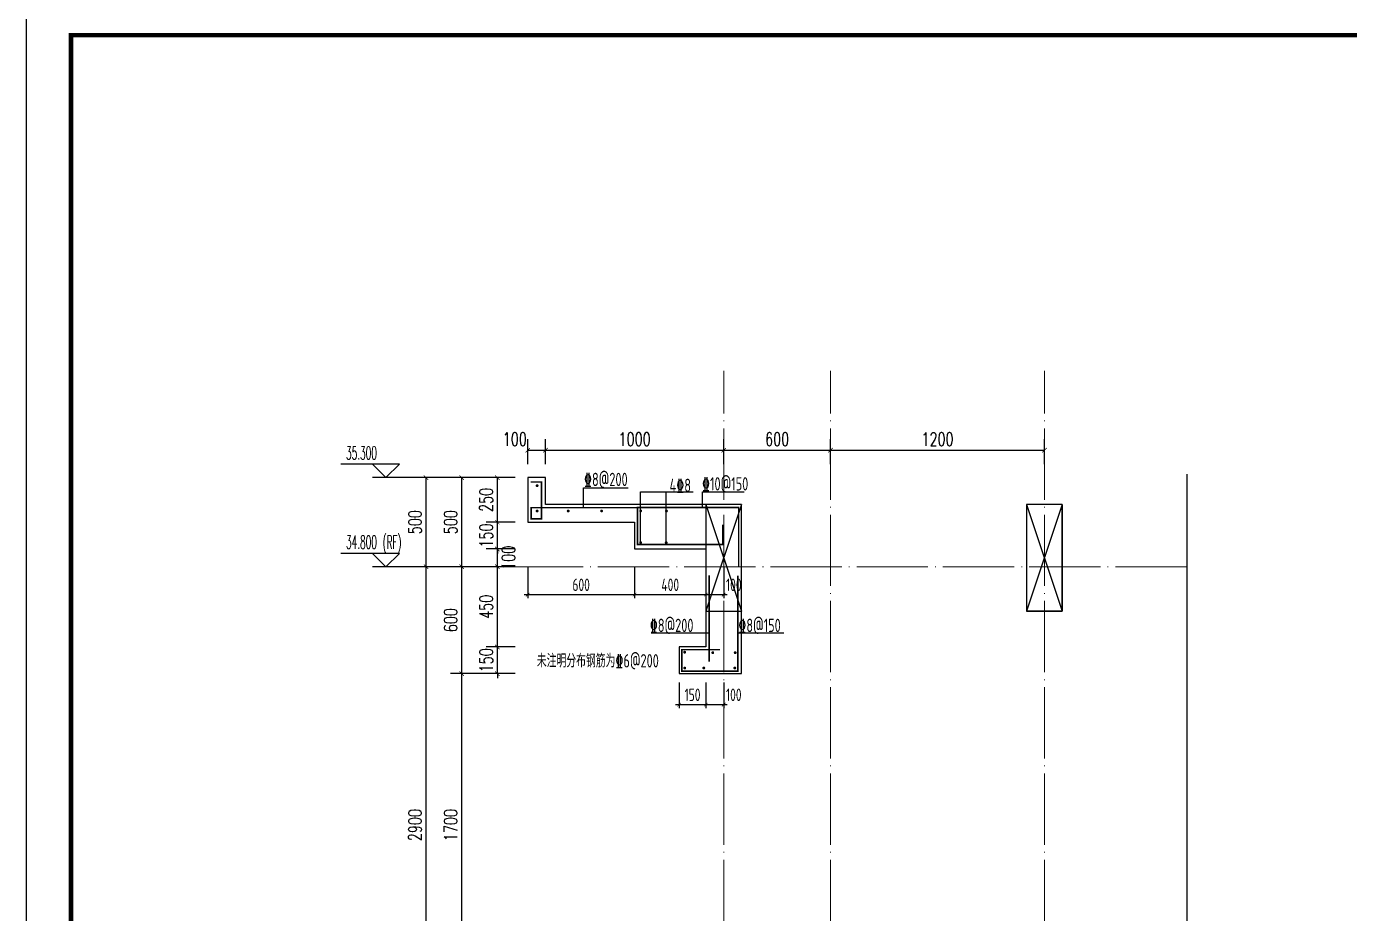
# Model space of a CAD drawing. Extents: x -461650 to 361314, y 245336 to 769729.
# Drawn here: x 254754 to 262179, y 675577 to 680555 of the extents above; entities that cross this region are included whole.
import ezdxf

# ---------------------------------------------------------------- set-up
doc = ezdxf.new("R2010")
doc.units = 0
doc.header["$LTSCALE"] = 1000
doc.linetypes.add('DOTE', pattern=[2.42, 2, -0.2, 0.02, -0.2])
doc.layers.get('0').update_dxf_attribs({"linetype": 'CONTINUOUS'})
doc.layers.get('DEFPOINTS').update_dxf_attribs({"linetype": 'CONTINUOUS'})
for name, color, linetype in [('DIM', 2, 'CONTINUOUS'), ('DIM_ELEV', 3, 'CONTINUOUS'), ('DIM_SYMB', 3, 'CONTINUOUS'), ('PUB_DIM', 3, 'CONTINUOUS'), ('PUB_TEXT', 2, 'CONTINUOUS'), ('REIN', 6, 'CONTINUOUS'), ('S-大样-砼线', 7, 'CONTINUOUS'), ('S-引出线', 40, 'CONTINUOUS'), ('TEXT', 2, 'CONTINUOUS'), ('WALL', 5, 'CONTINUOUS'), ('yichutu', 7, 'CONTINUOUS'), ('看线', 251, 'CONTINUOUS')]:
    doc.layers.add(name, color=color, linetype=linetype)
doc.layers.add('DOTE', color=19, linetype='DOTE', lineweight=9)
doc.layers.add('图框', color=9, linetype='CONTINUOUS', lineweight=18)
doc.styles.add('_TCH_DIM', font='SIMPLEX.shx', dxfattribs={"width": 0.7, "bigfont": 'GBCBIG.shx'})
doc.styles.add('_TCH_DIM_T3', font='SIMPLEX', dxfattribs={"width": 0.705882, "bigfont": 'GBCBIG'})
doc.styles.add('TSSD_DIMENSION', font='Tssdeng.shx', dxfattribs={"width": 0.7, "bigfont": 'tssdchn.shx'})
doc.styles.add('TSSD_REIN', font='tssdeng.shx', dxfattribs={"width": 0.7, "height": 300, "bigfont": 'tssdchn.shx'})
doc.dimstyles.new('_TCH_ARCH&&25', dxfattribs={"dimtxt": 74.375, "dimasz": 25, "dimexe": 62.5, "dimexo": 75, "dimgap": 25, "dimtad": 1, "dimdec": 0, "dimzin": 0, "dimdsep": 46, "dimtxsty": '_TCH_DIM_T3', "dimblk": 'ARCHTICK', "dimcen": 0.09, "dimclrt": 7, "dimazin": 0, "dimtfac": 1, "dimtdec": 0, "dimtix": 1, "dimtmove": 2, "dimatfit": 3, "dimldrblk": 'ARCHTICK', "dimfxl": 0, "dimtolj": 1, "dimtzin": 0, "dimarcsym": 0})
doc.dimstyles.new('TSSD_20_20', dxfattribs={"dimtxt": 60, "dimasz": 20, "dimexe": 20, "dimexo": 50, "dimgap": 20, "dimtad": 1, "dimdec": 0, "dimzin": 0, "dimdsep": 46, "dimtxsty": 'TSSD_DIMENSION', "dimblk": 'ARCHTICK', "dimblk1": 'ARCHTICK', "dimblk2": 'ARCHTICK', "dimcen": 0, "dimdle": 20, "dimclrt": 7, "dimadec": 0, "dimazin": 0, "dimtfac": 1, "dimtdec": 0, "dimtix": 1, "dimtmove": 2, "dimatfit": 3, "dimfxl": 0, "dimtolj": 1, "dimtzin": 0, "dimarcsym": 0})

# ---------------------------------------------------------------- blocks, each defined once
blk = doc.blocks.new('GFDDDDRG')
at = {"layer": '图框'}
blk.add_lwpolyline([(923310, -107437), (923310, -159999), (893610, -159999), (893610, -107437)], close=True, dxfattribs=at)
blk.add_lwpolyline([(923310, -107437), (923310, -159999), (893610, -159999), (893610, -107437)], close=True, dxfattribs=at)
at = {"layer": '图框', "const_width": 50}
blk.add_lwpolyline([(894110, -159499), (922810, -159499), (922810, -108687), (894110, -108687)], close=True, dxfattribs=at)
blk = doc.blocks.new('yct-1051-594-26275-14850-25-1002.0')
at = {"layer": 'yichutu', "color": 7}
blk.add_lwpolyline([(0, 0), (0, 14850), (26275, 14850), (26275, 0)], close=True, dxfattribs=at)
blk = doc.blocks.new('_ArchTick')
at = {"color": 0, "linetype": 'ByBlock', "const_width": 0.15}
blk.add_lwpolyline([(-0.5, -0.5), (0.5, 0.5)], dxfattribs=at)
blk = doc.blocks.new('*D1069')
at = {"layer": 'DEFPOINTS', "color": 0}
for p in [(258416.7, 676923), (258566.7, 676923), (258566.7, 676749.3)]:
    blk.add_point(p, dxfattribs=at)
at = {"layer": 'DIM', "color": 0, "lineweight": -2}
for p, q in [((258416.7, 676873), (258416.7, 676729.3)), ((258566.7, 676873), (258566.7, 676729.3)), ((258396.7, 676749.3), (258586.7, 676749.3))]:
    blk.add_line(p, q, dxfattribs=at)
at = {"layer": 'DIM', "color": 0, "lineweight": -2, "xscale": 20, "yscale": 20, "zscale": 20, "rotation": 180}
blk.add_blockref('_ArchTick', (258416.7, 676749.3), dxfattribs=at)
at = {"layer": 'DIM', "color": 0, "lineweight": -2, "xscale": 20, "yscale": 20, "zscale": 20}
blk.add_blockref('_ArchTick', (258566.7, 676749.3), dxfattribs=at)
at = {"layer": 'DIM', "color": 7, "insert": (258491.7, 676804.3), "char_height": 70, "attachment_point": 5, "style": 'TSSD_DIMENSION'}
blk.add_mtext('\\A1;150', dxfattribs=at)
blk = doc.blocks.new('*D1070')
at = {"layer": 'DEFPOINTS', "color": 0}
for p in [(258566.7, 676923), (258666.7, 676923), (258666.7, 676749.3)]:
    blk.add_point(p, dxfattribs=at)
at = {"layer": 'DIM', "color": 0, "lineweight": -2}
for p, q in [((258566.7, 676873), (258566.7, 676729.3)), ((258666.7, 676873), (258666.7, 676729.3)), ((258546.7, 676749.3), (258686.7, 676749.3))]:
    blk.add_line(p, q, dxfattribs=at)
at = {"layer": 'DIM', "color": 0, "lineweight": -2, "xscale": 20, "yscale": 20, "zscale": 20, "rotation": 180}
blk.add_blockref('_ArchTick', (258566.7, 676749.3), dxfattribs=at)
at = {"layer": 'DIM', "color": 0, "lineweight": -2, "xscale": 20, "yscale": 20, "zscale": 20}
blk.add_blockref('_ArchTick', (258666.7, 676749.3), dxfattribs=at)
at = {"layer": 'DIM', "color": 7, "insert": (258723.1, 676804.3), "char_height": 70, "attachment_point": 5, "style": 'TSSD_DIMENSION'}
blk.add_mtext('\\A1;100', dxfattribs=at)
blk = doc.blocks.new('*D1071')
at = {"layer": 'DEFPOINTS', "color": 0}
for p in [(257666.7, 678177.1), (257566.7, 678023), (257666.7, 678023)]:
    blk.add_point(p, dxfattribs=at)
at = {"layer": 'PUB_DIM', "color": 0, "lineweight": -2}
for p, q in [((257566.7, 678098), (257566.7, 678239.6)), ((257666.7, 678098), (257666.7, 678239.6)), ((257566.7, 678177.1), (257666.7, 678177.1))]:
    blk.add_line(p, q, dxfattribs=at)
at = {"layer": 'PUB_DIM', "color": 0, "lineweight": -2, "xscale": 25, "yscale": 25, "zscale": 25, "rotation": 180}
blk.add_blockref('_ArchTick', (257566.7, 678177.1), dxfattribs=at)
at = {"layer": 'PUB_DIM', "color": 0, "lineweight": -2, "xscale": 25, "yscale": 25, "zscale": 25}
blk.add_blockref('_ArchTick', (257666.7, 678177.1), dxfattribs=at)
at = {"layer": 'PUB_DIM', "color": 7, "insert": (257494.3, 678239.3), "char_height": 74.38, "attachment_point": 5, "style": '_TCH_DIM_T3'}
blk.add_mtext('\\A1;100', dxfattribs=at)
blk = doc.blocks.new('*D1072')
at = {"layer": 'DEFPOINTS', "color": 0}
for p in [(258666.7, 678177.1), (257666.7, 678023), (258666.7, 678023)]:
    blk.add_point(p, dxfattribs=at)
at = {"layer": 'PUB_DIM', "color": 0, "lineweight": -2}
for p, q in [((257666.7, 678098), (257666.7, 678239.6)), ((258666.7, 678098), (258666.7, 678239.6)), ((257666.7, 678177.1), (258666.7, 678177.1))]:
    blk.add_line(p, q, dxfattribs=at)
at = {"layer": 'PUB_DIM', "color": 0, "lineweight": -2, "xscale": 25, "yscale": 25, "zscale": 25, "rotation": 180}
blk.add_blockref('_ArchTick', (257666.7, 678177.1), dxfattribs=at)
at = {"layer": 'PUB_DIM', "color": 0, "lineweight": -2, "xscale": 25, "yscale": 25, "zscale": 25}
blk.add_blockref('_ArchTick', (258666.7, 678177.1), dxfattribs=at)
at = {"layer": 'PUB_DIM', "color": 7, "insert": (258166.7, 678239.3), "char_height": 74.38, "attachment_point": 5, "style": '_TCH_DIM_T3'}
blk.add_mtext('\\A1;1000', dxfattribs=at)
blk = doc.blocks.new('*D1073')
at = {"layer": 'DEFPOINTS', "color": 0}
for p in [(259266.7, 678177.1), (258666.7, 678023), (259266.7, 678023)]:
    blk.add_point(p, dxfattribs=at)
at = {"layer": 'PUB_DIM', "color": 0, "lineweight": -2}
for p, q in [((258666.7, 678098), (258666.7, 678239.6)), ((259266.7, 678098), (259266.7, 678239.6)), ((258666.7, 678177.1), (259266.7, 678177.1))]:
    blk.add_line(p, q, dxfattribs=at)
at = {"layer": 'PUB_DIM', "color": 0, "lineweight": -2, "xscale": 25, "yscale": 25, "zscale": 25, "rotation": 180}
blk.add_blockref('_ArchTick', (258666.7, 678177.1), dxfattribs=at)
at = {"layer": 'PUB_DIM', "color": 0, "lineweight": -2, "xscale": 25, "yscale": 25, "zscale": 25}
blk.add_blockref('_ArchTick', (259266.7, 678177.1), dxfattribs=at)
at = {"layer": 'PUB_DIM', "color": 7, "insert": (258966.7, 678239.3), "char_height": 74.38, "attachment_point": 5, "style": '_TCH_DIM_T3'}
blk.add_mtext('\\A1;600', dxfattribs=at)
blk = doc.blocks.new('*D1074')
at = {"layer": 'DEFPOINTS', "color": 0}
for p in [(260466.7, 678177.1), (259266.7, 678023), (260466.7, 678023)]:
    blk.add_point(p, dxfattribs=at)
at = {"layer": 'PUB_DIM', "color": 0, "lineweight": -2}
for p, q in [((259266.7, 678098), (259266.7, 678239.6)), ((260466.7, 678098), (260466.7, 678239.6)), ((259266.7, 678177.1), (260466.7, 678177.1))]:
    blk.add_line(p, q, dxfattribs=at)
at = {"layer": 'PUB_DIM', "color": 0, "lineweight": -2, "xscale": 25, "yscale": 25, "zscale": 25, "rotation": 180}
blk.add_blockref('_ArchTick', (259266.7, 678177.1), dxfattribs=at)
at = {"layer": 'PUB_DIM', "color": 0, "lineweight": -2, "xscale": 25, "yscale": 25, "zscale": 25}
blk.add_blockref('_ArchTick', (260466.7, 678177.1), dxfattribs=at)
at = {"layer": 'PUB_DIM', "color": 7, "insert": (259866.7, 678239.3), "char_height": 74.38, "attachment_point": 5, "style": '_TCH_DIM_T3'}
blk.add_mtext('\\A1;1200', dxfattribs=at)
blk = doc.blocks.new('*D1075')
at = {"layer": 'DEFPOINTS', "color": 0}
for p in [(257566.7, 677573), (258166.7, 677573), (258166.7, 677366.5)]:
    blk.add_point(p, dxfattribs=at)
at = {"layer": 'DIM', "color": 0, "lineweight": -2}
for p, q in [((257566.7, 677523), (257566.7, 677346.5)), ((258166.7, 677523), (258166.7, 677346.5)), ((257546.7, 677366.5), (258186.7, 677366.5))]:
    blk.add_line(p, q, dxfattribs=at)
at = {"layer": 'DIM', "color": 0, "lineweight": -2, "xscale": 20, "yscale": 20, "zscale": 20, "rotation": 180}
blk.add_blockref('_ArchTick', (257566.7, 677366.5), dxfattribs=at)
at = {"layer": 'DIM', "color": 0, "lineweight": -2, "xscale": 20, "yscale": 20, "zscale": 20}
blk.add_blockref('_ArchTick', (258166.7, 677366.5), dxfattribs=at)
at = {"layer": 'DIM', "color": 7, "insert": (257866.7, 677421.5), "char_height": 70, "attachment_point": 5, "style": 'TSSD_DIMENSION'}
blk.add_mtext('\\A1;600', dxfattribs=at)
blk = doc.blocks.new('*D1076')
at = {"layer": 'DEFPOINTS', "color": 0}
for p in [(258166.7, 677573), (258566.7, 677573), (258566.7, 677366.5)]:
    blk.add_point(p, dxfattribs=at)
at = {"layer": 'DIM', "color": 0, "lineweight": -2}
for p, q in [((258166.7, 677523), (258166.7, 677346.5)), ((258566.7, 677523), (258566.7, 677346.5)), ((258146.7, 677366.5), (258586.7, 677366.5))]:
    blk.add_line(p, q, dxfattribs=at)
at = {"layer": 'DIM', "color": 0, "lineweight": -2, "xscale": 20, "yscale": 20, "zscale": 20, "rotation": 180}
blk.add_blockref('_ArchTick', (258166.7, 677366.5), dxfattribs=at)
at = {"layer": 'DIM', "color": 0, "lineweight": -2, "xscale": 20, "yscale": 20, "zscale": 20}
blk.add_blockref('_ArchTick', (258566.7, 677366.5), dxfattribs=at)
at = {"layer": 'DIM', "color": 7, "insert": (258366.7, 677421.5), "char_height": 70, "attachment_point": 5, "style": 'TSSD_DIMENSION'}
blk.add_mtext('\\A1;400', dxfattribs=at)
blk = doc.blocks.new('*D1077')
at = {"layer": 'DEFPOINTS', "color": 0}
for p in [(258566.7, 677573), (258666.7, 677573), (258666.7, 677366.5)]:
    blk.add_point(p, dxfattribs=at)
at = {"layer": 'DIM', "color": 0, "lineweight": -2}
for p, q in [((258566.7, 677523), (258566.7, 677346.5)), ((258666.7, 677523), (258666.7, 677346.5)), ((258546.7, 677366.5), (258686.7, 677366.5))]:
    blk.add_line(p, q, dxfattribs=at)
at = {"layer": 'DIM', "color": 0, "lineweight": -2, "xscale": 20, "yscale": 20, "zscale": 20, "rotation": 180}
blk.add_blockref('_ArchTick', (258566.7, 677366.5), dxfattribs=at)
at = {"layer": 'DIM', "color": 0, "lineweight": -2, "xscale": 20, "yscale": 20, "zscale": 20}
blk.add_blockref('_ArchTick', (258666.7, 677366.5), dxfattribs=at)
at = {"layer": 'DIM', "color": 7, "insert": (258723.1, 677421.5), "char_height": 70, "attachment_point": 5, "style": 'TSSD_DIMENSION'}
blk.add_mtext('\\A1;100', dxfattribs=at)
blk = doc.blocks.new('*D1080')
at = {"layer": 'DEFPOINTS', "color": 0}
for p in [(257396.5, 678023), (257571.1, 678023), (257571.1, 677773)]:
    blk.add_point(p, dxfattribs=at)
at = {"layer": 'PUB_DIM', "color": 0, "lineweight": -2}
for p, q in [((257496.1, 678023), (257334, 678023)), ((257396.5, 677773), (257396.5, 678023)), ((257496.1, 677773), (257334, 677773))]:
    blk.add_line(p, q, dxfattribs=at)
at = {"layer": 'PUB_DIM', "color": 0, "lineweight": -2, "xscale": 25, "yscale": 25, "zscale": 25}
for p, rotation in [((257396.5, 678023), 90), ((257396.5, 677773), 270)]:
    blk.add_blockref('_ArchTick', p, dxfattribs=dict(at, rotation=rotation))
at = {"layer": 'PUB_DIM', "color": 7, "insert": (257334.3, 677898), "char_height": 74.38, "attachment_point": 5, "rotation": 90, "style": '_TCH_DIM_T3'}
blk.add_mtext('\\A1;250', dxfattribs=at)
blk = doc.blocks.new('*D1081')
at = {"layer": 'DEFPOINTS', "color": 0}
for p in [(257396.5, 677773), (257571.1, 677773), (257571.1, 677623)]:
    blk.add_point(p, dxfattribs=at)
at = {"layer": 'PUB_DIM', "color": 0, "lineweight": -2}
for p, q in [((257496.1, 677773), (257334, 677773)), ((257396.5, 677773), (257396.5, 677798)), ((257396.5, 677623), (257396.5, 677773)), ((257496.1, 677623), (257334, 677623)), ((257396.5, 677623), (257396.5, 677598))]:
    blk.add_line(p, q, dxfattribs=at)
at = {"layer": 'PUB_DIM', "color": 0, "lineweight": -2, "xscale": 25, "yscale": 25, "zscale": 25}
for p, rotation in [((257396.5, 677773), 270), ((257396.5, 677623), 90)]:
    blk.add_blockref('_ArchTick', p, dxfattribs=dict(at, rotation=rotation))
at = {"layer": 'PUB_DIM', "color": 7, "insert": (257334.3, 677698), "char_height": 74.38, "attachment_point": 5, "rotation": 90, "style": '_TCH_DIM_T3'}
blk.add_mtext('\\A1;150', dxfattribs=at)
blk = doc.blocks.new('*D1082')
at = {"layer": 'DEFPOINTS', "color": 0}
for p in [(257396.5, 677623), (257571.1, 677623), (257571.1, 677523)]:
    blk.add_point(p, dxfattribs=at)
at = {"layer": 'PUB_DIM', "color": 0, "lineweight": -2}
for p, q in [((257496.1, 677623), (257334, 677623)), ((257396.5, 677523), (257396.5, 677623)), ((257496.1, 677523), (257334, 677523))]:
    blk.add_line(p, q, dxfattribs=at)
at = {"layer": 'PUB_DIM', "color": 0, "lineweight": -2, "xscale": 25, "yscale": 25, "zscale": 25}
for p, rotation in [((257396.5, 677623), 90), ((257396.5, 677523), 270)]:
    blk.add_blockref('_ArchTick', p, dxfattribs=dict(at, rotation=rotation))
at = {"layer": 'PUB_DIM', "color": 7, "insert": (257458.5, 677573), "char_height": 74.38, "attachment_point": 5, "rotation": 90, "style": '_TCH_DIM_T3'}
blk.add_mtext('\\A1;100', dxfattribs=at)
blk = doc.blocks.new('*D1083')
at = {"layer": 'DEFPOINTS', "color": 0}
for p in [(257396.5, 677523), (257571.1, 677523), (257571.1, 677073)]:
    blk.add_point(p, dxfattribs=at)
at = {"layer": 'PUB_DIM', "color": 0, "lineweight": -2}
for p, q in [((257496.1, 677523), (257334, 677523)), ((257396.5, 677073), (257396.5, 677523)), ((257496.1, 677073), (257334, 677073))]:
    blk.add_line(p, q, dxfattribs=at)
at = {"layer": 'PUB_DIM', "color": 0, "lineweight": -2, "xscale": 25, "yscale": 25, "zscale": 25}
for p, rotation in [((257396.5, 677523), 90), ((257396.5, 677073), 270)]:
    blk.add_blockref('_ArchTick', p, dxfattribs=dict(at, rotation=rotation))
at = {"layer": 'PUB_DIM', "color": 7, "insert": (257334.3, 677298), "char_height": 74.38, "attachment_point": 5, "rotation": 90, "style": '_TCH_DIM_T3'}
blk.add_mtext('\\A1;450', dxfattribs=at)
blk = doc.blocks.new('*D1084')
at = {"layer": 'DEFPOINTS', "color": 0}
for p in [(257396.5, 677073), (257571.1, 677073), (257571.1, 676923)]:
    blk.add_point(p, dxfattribs=at)
at = {"layer": 'PUB_DIM', "color": 0, "lineweight": -2}
for p, q in [((257396.5, 677073), (257396.5, 677098)), ((257496.1, 677073), (257334, 677073)), ((257396.5, 676923), (257396.5, 677073)), ((257496.1, 676923), (257334, 676923)), ((257396.5, 676923), (257396.5, 676898))]:
    blk.add_line(p, q, dxfattribs=at)
at = {"layer": 'PUB_DIM', "color": 0, "lineweight": -2, "xscale": 25, "yscale": 25, "zscale": 25}
for p, rotation in [((257396.5, 677073), 270), ((257396.5, 676923), 90)]:
    blk.add_blockref('_ArchTick', p, dxfattribs=dict(at, rotation=rotation))
at = {"layer": 'PUB_DIM', "color": 7, "insert": (257334.3, 676998), "char_height": 74.38, "attachment_point": 5, "rotation": 90, "style": '_TCH_DIM_T3'}
blk.add_mtext('\\A1;150', dxfattribs=at)
blk = doc.blocks.new('*D1113')
at = {"layer": 'DEFPOINTS', "color": 0}
for p in [(257196.5, 676923), (257496.5, 676923), (257496.5, 675223)]:
    blk.add_point(p, dxfattribs=at)
at = {"layer": 'PUB_DIM', "color": 0, "lineweight": -2}
for p, q in [((257421.5, 676923), (257134, 676923)), ((257196.5, 675223), (257196.5, 676923)), ((257421.5, 675223), (257134, 675223))]:
    blk.add_line(p, q, dxfattribs=at)
at = {"layer": 'PUB_DIM', "color": 0, "lineweight": -2, "xscale": 25, "yscale": 25, "zscale": 25}
for p, rotation in [((257196.5, 676923), 90), ((257196.5, 675223), 270)]:
    blk.add_blockref('_ArchTick', p, dxfattribs=dict(at, rotation=rotation))
at = {"layer": 'PUB_DIM', "color": 7, "insert": (257134.3, 676073), "char_height": 74.38, "attachment_point": 5, "rotation": 90, "style": '_TCH_DIM_T3'}
blk.add_mtext('\\A1;1700', dxfattribs=at)
blk = doc.blocks.new('*D1114')
at = {"layer": 'DEFPOINTS', "color": 0}
for p in [(257196.5, 677523), (257496.5, 677523), (257496.5, 676923)]:
    blk.add_point(p, dxfattribs=at)
at = {"layer": 'PUB_DIM', "color": 0, "lineweight": -2}
for p, q in [((257421.5, 677523), (257134, 677523)), ((257196.5, 676923), (257196.5, 677523)), ((257421.5, 676923), (257134, 676923))]:
    blk.add_line(p, q, dxfattribs=at)
at = {"layer": 'PUB_DIM', "color": 0, "lineweight": -2, "xscale": 25, "yscale": 25, "zscale": 25}
for p, rotation in [((257196.5, 677523), 90), ((257196.5, 676923), 270)]:
    blk.add_blockref('_ArchTick', p, dxfattribs=dict(at, rotation=rotation))
at = {"layer": 'PUB_DIM', "color": 7, "insert": (257134.3, 677223), "char_height": 74.38, "attachment_point": 5, "rotation": 90, "style": '_TCH_DIM_T3'}
blk.add_mtext('\\A1;600', dxfattribs=at)
blk = doc.blocks.new('*D1115')
at = {"layer": 'DEFPOINTS', "color": 0}
for p in [(257196.5, 678023), (257496.5, 678023), (257496.5, 677523)]:
    blk.add_point(p, dxfattribs=at)
at = {"layer": 'PUB_DIM', "color": 0, "lineweight": -2}
for p, q in [((257421.5, 678023), (257134, 678023)), ((257196.5, 677523), (257196.5, 678023)), ((257421.5, 677523), (257134, 677523))]:
    blk.add_line(p, q, dxfattribs=at)
at = {"layer": 'PUB_DIM', "color": 0, "lineweight": -2, "xscale": 25, "yscale": 25, "zscale": 25}
for p, rotation in [((257196.5, 678023), 90), ((257196.5, 677523), 270)]:
    blk.add_blockref('_ArchTick', p, dxfattribs=dict(at, rotation=rotation))
at = {"layer": 'PUB_DIM', "color": 7, "insert": (257134.3, 677773), "char_height": 74.38, "attachment_point": 5, "rotation": 90, "style": '_TCH_DIM_T3'}
blk.add_mtext('\\A1;500', dxfattribs=at)
blk = doc.blocks.new('*D1122')
at = {"layer": 'DEFPOINTS', "color": 0}
for p in [(256996.5, 677523), (257496.5, 677523), (257496.5, 674623)]:
    blk.add_point(p, dxfattribs=at)
at = {"layer": 'PUB_DIM', "color": 0, "lineweight": -2}
for p, q in [((257421.5, 677523), (256934, 677523)), ((256996.5, 674623), (256996.5, 677523)), ((257421.5, 674623), (256934, 674623))]:
    blk.add_line(p, q, dxfattribs=at)
at = {"layer": 'PUB_DIM', "color": 0, "lineweight": -2, "xscale": 25, "yscale": 25, "zscale": 25}
for p, rotation in [((256996.5, 677523), 90), ((256996.5, 674623), 270)]:
    blk.add_blockref('_ArchTick', p, dxfattribs=dict(at, rotation=rotation))
at = {"layer": 'PUB_DIM', "color": 7, "insert": (256934.3, 676073), "char_height": 74.38, "attachment_point": 5, "rotation": 90, "style": '_TCH_DIM_T3'}
blk.add_mtext('\\A1;2900', dxfattribs=at)
blk = doc.blocks.new('*D1123')
at = {"layer": 'DEFPOINTS', "color": 0}
for p in [(256996.5, 678023), (257496.5, 678023), (257496.5, 677523)]:
    blk.add_point(p, dxfattribs=at)
at = {"layer": 'PUB_DIM', "color": 0, "lineweight": -2}
for p, q in [((257421.5, 678023), (256934, 678023)), ((256996.5, 677523), (256996.5, 678023)), ((257421.5, 677523), (256934, 677523))]:
    blk.add_line(p, q, dxfattribs=at)
at = {"layer": 'PUB_DIM', "color": 0, "lineweight": -2, "xscale": 25, "yscale": 25, "zscale": 25}
for p, rotation in [((256996.5, 678023), 90), ((256996.5, 677523), 270)]:
    blk.add_blockref('_ArchTick', p, dxfattribs=dict(at, rotation=rotation))
at = {"layer": 'PUB_DIM', "color": 7, "insert": (256934.3, 677773), "char_height": 74.38, "attachment_point": 5, "rotation": 90, "style": '_TCH_DIM_T3'}
blk.add_mtext('\\A1;500', dxfattribs=at)
blk = doc.blocks.new('20210810.11484568')
at = {"layer": 'S-大样-砼线'}
for p, q in [((0, 600), (200, 0)), ((200, 600), (0, 0))]:
    blk.add_line(p, q, dxfattribs=at)
blk.add_lwpolyline([(200, 600), (0, 600), (0, 0), (200, 0)], close=True, dxfattribs=at)
blk = doc.blocks.new('20210902.14431623')
at = {"layer": 'REIN'}
for points in [[(-116901.3, -367750.1, 9, 9, 0), (-116840.8, -367750.1, 9, 9, 0), (-116840.8, -367956.4, 9, 9, 0), (-116899, -367956.4, 9, 9, 0), (-116899, -367894.2, 9, 9, 0), (-116027.8, -367894.2, 9, 9, 0)], [(-115839, -368690.9, 9, 9, 0), (-116053.3, -368690.9, 9, 9, 0), (-116053.3, -368811.5, 9, 9, 0), (-115737.9, -368811.5, 9, 9, 0), (-115737.9, -368276.6, 9, 9, 0)], [(-115899.9, -368273.7, 9, 9, 0), (-115899.9, -368758.8, 9, 9, 0)]]:
    blk.add_lwpolyline(points, format="xyseb", dxfattribs=at)
at = {"layer": 'REIN', "const_width": 8}
for points in [[(-116868.9, -367770.3, 1), (-116860.9, -367770.3, 1)], [(-116868.9, -367912.7, 1), (-116860.9, -367912.7, 1)], [(-116694.5, -367912.7, 1), (-116686.5, -367912.7, 1)], [(-116507, -367912.7, 1), (-116499, -367912.7, 1)], [(-116287.8, -367912.7, 1), (-116279.8, -367912.7, 1)], [(-116143.3, -367912.7, 1), (-116135.3, -367912.7, 1)], [(-116288.2, -368090.2, 1), (-116280.2, -368090.2, 1)], [(-116144.4, -368090.2, 1), (-116136.4, -368090.2, 1)], [(-116040.6, -368705.3, 1), (-116032.6, -368705.3, 1)], [(-115883.5, -368708, 1), (-115875.5, -368708, 1)], [(-115757.4, -368708, 1), (-115749.4, -368708, 1)], [(-116040.6, -368794.2, 1), (-116032.6, -368794.2, 1)], [(-115933.5, -368794.2, 1), (-115925.5, -368794.2, 1)], [(-115759.7, -368794.2, 1), (-115751.7, -368794.2, 1)]]:
    blk.add_lwpolyline(points, format="xyb", close=True, dxfattribs=at)
at = {"layer": 'REIN', "const_width": 9}
blk.add_lwpolyline([(-115734, -368225.6), (-115734, -367893.1), (-116302.1, -367893.1), (-116302.1, -368101.5), (-115822.1, -368101.5), (-115822.1, -367988.8)], dxfattribs=at)
at = {"layer": 'S-大样-砼线'}
for p, q in [((-115917.9, -367875.6), (-115717.9, -368475.6)), ((-115717.9, -367875.6), (-115917.9, -368475.6))]:
    blk.add_line(p, q, dxfattribs=at)
blk.add_lwpolyline([(-115717.9, -367875.6), (-115917.9, -367875.6), (-115917.9, -368475.6), (-115717.9, -368475.6)], close=True, dxfattribs=at)
at = {"layer": 'S-引出线'}
for p, q in [((-116605.1, -367894.2), (-116605.1, -367782.4)), ((-116605.1, -367782.4), (-116353.6, -367782.4)), ((-116284.2, -368090.2), (-116284.2, -367805.4)), ((-116284.2, -367805.4), (-115988.9, -367805.4)), ((-116140.4, -368090.2), (-116140.4, -367805.4)), ((-116225.7, -368597.5), (-115899.9, -368597.5)), ((-115737.9, -368597.5), (-115480.1, -368597.5))]:
    blk.add_line(p, q, dxfattribs=at)
blk.add_lwpolyline([(-115937.5, -367893.1), (-115937.5, -367805.4), (-115703.2, -367805.4)], dxfattribs=at)
at = {"layer": 'TEXT', "style": 'TSSD_REIN', "width": 0.7}
for s, p in [('%%1328@200', (-116601.9, -367773.3)), ('4%%1328', (-116121.8, -367806.5)), ('%%1328@200', (-116232.6, -368592.3)), ('%%1328@150', (-115735.7, -368592.3)), ('未注明分布钢筋为%%1326@200', (-116866.5, -368791))]:
    blk.add_text(s, height=75, rotation=0, dxfattribs=at).set_placement(p)
at = {"layer": 'TEXT', "color": 1, "style": 'TSSD_REIN', "width": 0.7}
blk.add_text('%%13210@150', height=75, rotation=0, dxfattribs=at).set_placement((-115939.6, -367798))

msp = doc.modelspace()

# ---------------------------------------------------------------- linework, layer by layer
at = {"layer": 'DIM_ELEV'}
for p, q in [((256846.49, 678097.98), (256518.49, 678097.98)), ((256771.49, 678022.98), (256696.49, 678097.98)), ((256771.49, 678022.98), (256846.49, 678097.98)), ((257196.49, 678022.98), (256696.49, 678022.98)), ((256846.49, 677597.98), (256518.49, 677597.98)), ((256771.49, 677522.98), (256696.49, 677597.98)), ((256771.49, 677522.98), (256846.49, 677597.98)), ((257196.49, 677522.98), (256696.49, 677522.98))]:
    msp.add_line(p, q, dxfattribs=at)
at = {"layer": 'DIM_SYMB'}
msp.add_lwpolyline([(261265.21, 678042.98), (261265.21, 668411.11), (261317.71, 668392), (261212.71, 668373.48), (261265.21, 668354.86), (261265.21, 658722.98)], dxfattribs=at)
at = {"layer": 'DOTE', "color": 1, "linetype": 'DOTE', "ltscale": 0.2}
for p, q in [((258666.69, 659022.98), (258666.69, 678622.98)), ((259266.69, 659022.98), (259266.69, 678622.98)), ((260466.69, 659022.98), (260466.69, 678622.98)), ((261265.21, 677522.98), (257496.49, 677522.98))]:
    msp.add_line(p, q, dxfattribs=at)
at = {"layer": 'WALL'}
for p, q in [((257666.69, 678022.98), (257566.69, 678022.98)), ((257566.69, 678022.98), (257566.69, 677772.98)), ((257666.69, 677872.98), (257666.69, 678022.98)), ((258766.69, 677872.98), (257666.69, 677872.98)), ((258766.69, 676922.98), (258766.69, 677872.98)), ((260366.69, 677872.98), (260366.69, 677272.98)), ((260566.69, 677872.98), (260366.69, 677872.98)), ((260566.69, 677872.98), (260566.69, 677272.98)), ((257566.69, 677772.98), (258166.69, 677772.98)), ((258166.69, 677772.98), (258166.69, 677622.98)), ((258166.69, 677622.98), (258566.69, 677622.98)), ((258566.69, 677622.98), (258566.69, 677072.98)), ((260566.69, 677272.98), (260366.69, 677272.98)), ((258566.69, 677072.98), (258416.69, 677072.98)), ((258416.69, 677072.98), (258416.69, 676922.98)), ((258416.69, 676922.98), (258766.69, 676922.98))]:
    msp.add_line(p, q, dxfattribs=at)

# ---------------------------------------------------------------- block references
at = {"xscale": 0.5, "yscale": 0.5, "zscale": 0.5}
msp.add_blockref('GFDDDDRG', (-192051.04, 734849.49), dxfattribs=at)
at = {"layer": 'PUB_DIM'}
msp.add_blockref('20210902.14431623', (374484.6, 1045748.6), dxfattribs=at)
at = {"layer": 'yichutu', "rotation": 270}
msp.add_blockref('yct-1051-594-26275-14850-25-1002.0', (254753.85, 681131.01), dxfattribs=at)
at = {"layer": '看线'}
msp.add_blockref('20210810.11484568', (260366.69, 677272.98), dxfattribs=at)

# ---------------------------------------------------------------- texts
at = {"layer": 'PUB_TEXT', "style": '_TCH_DIM', "width": 0.494118}
for s, p in [('35.300', (256547.39, 678124.23)), ('34.800', (256547.39, 677624.23)), ('(RF)', (256752.79, 677623.01))]:
    msp.add_text(s, height=74.375, dxfattribs=at).set_placement(p)

# ---------------------------------------------------------------- dimensions: what is measured, and where the dimension line sits
at = {"layer": 'DIM'}
for p1, p2, distance, picture, middle in [((257566.69, 677572.98), (258166.69, 677572.98), -206.45, '*D1075', (257866.69, 677421.53)), ((258166.69, 677572.98), (258566.69, 677572.98), -206.45, '*D1076', (258366.69, 677421.53)), ((258416.69, 676922.98), (258566.69, 676922.98), -173.71, '*D1069', (258491.69, 676804.27))]:
    dim = msp.add_aligned_dim(p1=p1, p2=p2, distance=distance, dimstyle='TSSD_20_20', override={"dimtxt": 70}, dxfattribs=at)
    dim.commit()
    dim.dimension.update_dxf_attribs({"geometry": picture, "text_midpoint": middle})
for base, p1, p2, picture, middle in [((258666.69, 677366.53), (258566.69, 677572.98), (258666.69, 677572.98), '*D1077', (258723.13, 677421.53)), ((258666.69, 676749.27), (258566.69, 676922.98), (258666.69, 676922.98), '*D1070', (258723.13, 676804.27))]:
    dim = msp.add_linear_dim(base=base, p1=p1, p2=p2, angle=360, dimstyle='TSSD_20_20', override={"dimtxt": 70}, dxfattribs=at)
    dim.commit()
    dim.dimension.update_dxf_attribs({"geometry": picture, "text_midpoint": middle, "dimtype": 161})
at = {"layer": 'PUB_DIM'}
for base, p1, p2, angle, picture, middle in [((257666.69, 678177.14), (257566.69, 678022.98), (257666.69, 678022.98), 360, '*D1071', (257494.27, 678239.33)), ((257396.49, 677622.98), (257571.1, 677522.98), (257571.1, 677622.98), 90, '*D1082', (257458.47, 677572.98))]:
    dim = msp.add_linear_dim(base=base, p1=p1, p2=p2, angle=angle, dimstyle='_TCH_ARCH&&25', dxfattribs=at)
    dim.commit()
    dim.dimension.update_dxf_attribs({"geometry": picture, "text_midpoint": middle, "dimtype": 161})
for p1, p2, distance, picture, middle in [((257666.69, 678022.98), (258666.69, 678022.98), 154.16, '*D1072', (258166.69, 678239.33)), ((258666.69, 678022.98), (259266.69, 678022.98), 154.16, '*D1073', (258966.69, 678239.33)), ((259266.69, 678022.98), (260466.69, 678022.98), 154.16, '*D1074', (259866.69, 678239.33)), ((257496.49, 677522.98), (257496.49, 678022.98), 500, '*D1123', (256934.3, 677772.98)), ((257496.49, 677522.98), (257496.49, 678022.98), 300, '*D1115', (257134.3, 677772.98)), ((257571.1, 677772.98), (257571.1, 678022.98), 174.61, '*D1080', (257334.3, 677897.98)), ((257571.1, 677622.98), (257571.1, 677772.98), 174.61, '*D1081', (257334.3, 677697.98)), ((257496.49, 674622.98), (257496.49, 677522.98), 500, '*D1122', (256934.3, 676072.98)), ((257496.49, 676922.98), (257496.49, 677522.98), 300, '*D1114', (257134.3, 677222.98)), ((257571.1, 677072.98), (257571.1, 677522.98), 174.61, '*D1083', (257334.3, 677297.98)), ((257571.1, 676922.98), (257571.1, 677072.98), 174.61, '*D1084', (257334.3, 676997.98)), ((257496.49, 675222.98), (257496.49, 676922.98), 300, '*D1113', (257134.3, 676072.98))]:
    dim = msp.add_aligned_dim(p1=p1, p2=p2, distance=distance, dimstyle='_TCH_ARCH&&25', dxfattribs=at)
    dim.commit()
    dim.dimension.update_dxf_attribs({"geometry": picture, "text_midpoint": middle})

doc.saveas('drawing.dxf')
